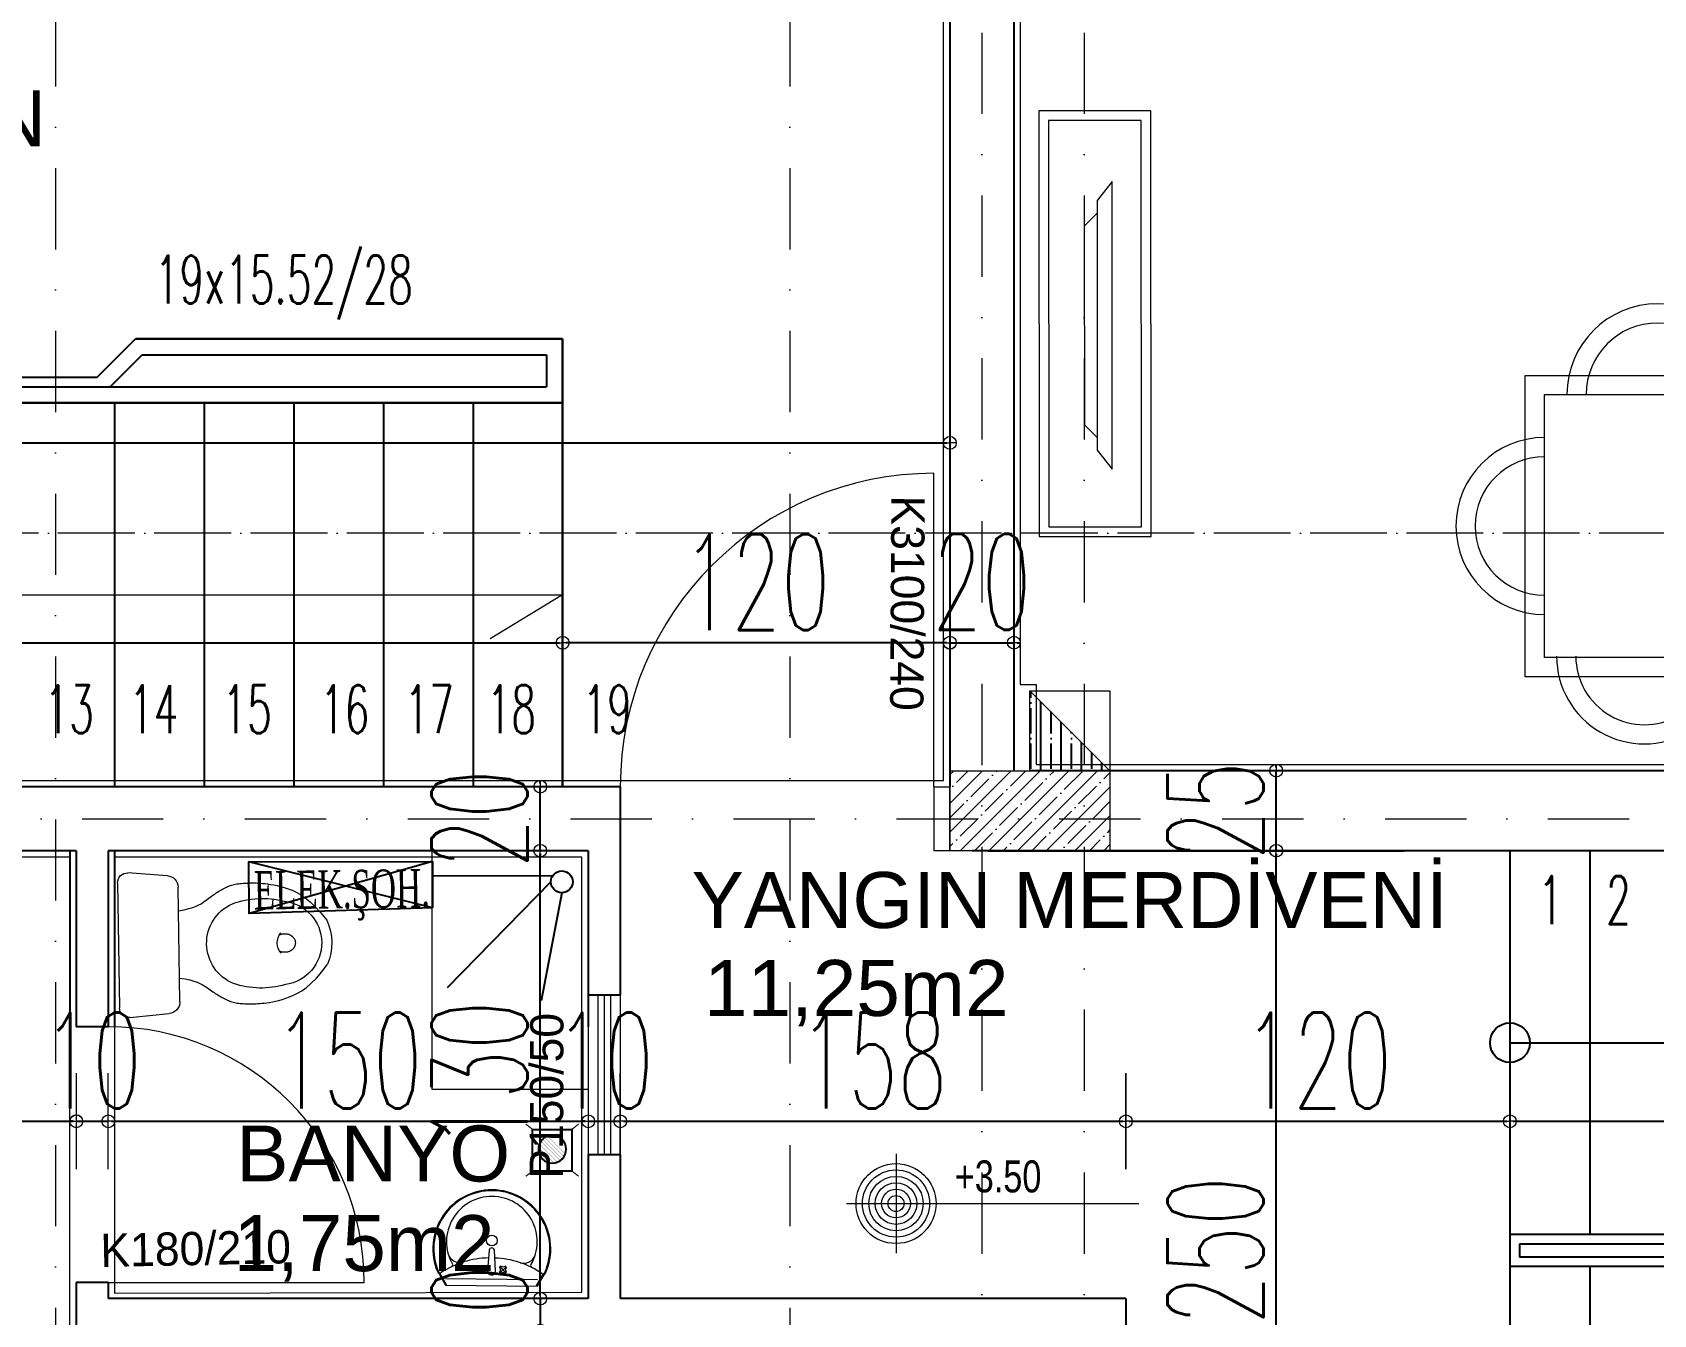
# Model space of a CAD drawing. Header units: millimetres. Extents: x -16104 to 67872, y -88009 to 12107.
# Drawn here: x 22913 to 23420, y -6715 to -6314 of the extents above; entities that cross this region are included whole.
import ezdxf

# ---------------------------------------------------------------- set-up
doc = ezdxf.new("R2010")
doc.units = ezdxf.units.MM
for name, pattern in [('ACAD_ISO04W100', [30, 24, -3, 0, -3]), ('ACAD_ISO07W100', [3, 0, -3]), ('DASHDOTX2', [50.8, 25.4, -12.7, 0, -12.7])]:
    doc.linetypes.add(name, pattern=pattern)
doc.layers.get('0').update_dxf_attribs({"color": 241})
for name, color, linetype, lineweight in [('AKS', 1, 'ACAD_ISO07W100', 5), ('akslar', 144, 'Continuous', 20), ('baca', 46, 'Continuous', 5), ('duvar', 123, 'Continuous', 25), ('emsal&kolon', 1, 'Continuous', 5), ('kapı', 3, 'Continuous', 5), ('kolon', 1, 'Continuous', 5), ('KOTLAR', 5, 'Continuous', 20), ('merdiven', 4, 'Continuous', 25), ('OLCU', 54, 'Continuous', 13), ('PASEMCON', 2, 'Continuous', 9), ('pencere', 5, 'Continuous', 5), ('POZ', 36, 'Continuous', 18), ('SıVA', 40, 'Continuous', 9), ('tefriş', 30, 'Continuous', 5), ('YAZI', 22, 'Continuous', 18), ('ÖLÇÜ', 252, 'Continuous', 20)]:
    doc.layers.add(name, color=color, linetype=linetype, lineweight=lineweight)
doc.layers.add('tarama korıdor', color=33, linetype='Continuous')
doc.styles.add('DIM', font='Txttw.shx', dxfattribs={"width": 0.6})
doc.styles.add('DIN', font='times.ttf', dxfattribs={"width": 0.6})
doc.styles.add('M2', font='stylu.ttf', dxfattribs={"height": 10})
doc.styles.add('TSIMPLEX', font='tsimplex', dxfattribs={"width": 0.8})
doc.dimstyles.new('50', dxfattribs={"dimscale": 0, "dimtxt": 30, "dimasz": 1, "dimexe": 0, "dimexo": 2, "dimgap": 4, "dimtad": 1, "dimdec": 0, "dimzin": 0, "dimdsep": 46, "dimtxsty": 'DIM', "dimblk1": 'DOT', "dimblk2": 'DOT', "dimsah": 1, "dimcen": 1.5, "dimdle": 3, "dimse1": 1, "dimse2": 1, "dimclrd": 256, "dimclre": 9, "dimclrt": 256, "dimadec": 0, "dimazin": 0, "dimtfac": 0.24, "dimtdec": 0, "dimtix": 1, "dimtmove": 2, "dimatfit": 3, "dimldrblk": 'DOT', "dimfxl": 0, "dimtolj": 1, "dimtzin": 15, "dimarcsym": 0})

# ---------------------------------------------------------------- blocks, each defined once
blk = doc.blocks.new('lavabo')
at = {"layer": 'tefriş', "linetype": 'Continuous'}
for p, q in [((-22.77, -4.94), (-19.92, 0)), ((-22.43, -5.14), (-19.46, 0)), ((-19.92, 0), (19.92, 0)), ((19.46, 0), (22.43, -5.14)), ((19.92, 0), (22.77, -4.94)), ((19.92, -2.7), (-19.92, -2.7)), ((-6.25, -5.54), (-6.77, -6.08)), ((-6.77, -6.08), (-6.31, -7.1)), ((-6.51, -5.81), (-3.84, -8.34)), ((-6.44, -8.41), (-3.91, -5.74)), ((-5.2, -5.94), (-6.25, -5.54)), ((-4.18, -5.48), (-5.2, -5.94)), ((-3.64, -6), (-4.18, -5.48)), ((-4.04, -7.04), (-3.64, -6)), ((-1.17, -15.33), (-1.76, -6.54)), ((1.76, -6.26), (1.14, -15.33)), ((3.38, -5.9), (3.91, -5.38)), ((3.81, -6.94), (3.38, -5.9)), ((3.38, -7.98), (3.81, -6.94)), ((6.25, -8.24), (3.65, -5.64)), ((6.25, -5.64), (3.65, -8.24)), ((3.91, -5.38), (4.95, -5.81)), ((4.95, -5.81), (5.99, -5.38)), ((5.99, -5.38), (6.51, -5.9)), ((6.51, -5.9), (6.08, -6.94)), ((6.08, -6.94), (6.51, -7.98)), ((-6.31, -7.1), (-6.71, -8.15)), ((-6.71, -8.15), (-6.17, -8.66)), ((-6.17, -8.66), (-5.15, -8.21)), ((-5.15, -8.21), (-4.1, -8.61)), ((-4.1, -8.61), (-3.58, -8.07)), ((-3.58, -8.07), (-4.04, -7.04)), ((3.91, -8.51), (3.38, -7.98)), ((4.95, -8.08), (3.91, -8.51)), ((5.99, -8.51), (4.95, -8.08)), ((6.51, -7.98), (5.99, -8.51))]:
    blk.add_line(p, q, dxfattribs=at)
at = {"layer": 'tefriş', "linetype": 'Continuous', "extrusion": (0, 0, -1)}
for centre, major_axis, ratio, start_param, end_param in [((0, -16), (-18.1, -18.1), 1, 5.497787, 7.48683), ((0, -16), (-17.82, -17.82), 1, 5.497787, 7.48683), ((-22.66, -5.93), (-0.566, -0.566), 1, 1.203644, 1.828723), ((-23.47, -4.54), (-0.566, 0.566), 1, 2.879793, 3.399519), ((-22.66, -5.93), (-0.283, 0.283), 1, -0.367152, 0.257926), ((-23.47, -4.54), (-0.849, -0.849), 1, 4.45059, 4.970315), ((-22.3, -6.09), (-0.566, -0.566), 1, 1.828723, 2.945097), ((-0.28, 26.67), (-27.35, -27.35), 1, 5.526576, 6.089571), ((0, -6.4), (-1.25, -1.25), 1, 0.7034, 3.844992), ((0, -16), (-18.1, -18.1), 1, 3.508745, 5.497787), ((0, -16), (-17.82, -17.82), 1, 3.508745, 5.497787), ((0.28, 26.67), (-27.35, -27.35), 1, 4.906004, 5.469573), ((22.3, -6.09), (-0.566, 0.566), 1, 0.196496, 1.31287), ((23.47, -4.54), (-0.849, 0.849), 1, 4.454463, 4.974188), ((23.47, -4.54), (-0.566, -0.566), 1, 6.025259, 6.544985), ((22.66, -5.93), (-0.283, 0.283), 1, 1.31287, 1.937948), ((22.66, -5.93), (-0.566, 0.566), 1, 1.31287, 1.937948), ((0, -19.04), (-13.92, 13.92), 1, 3.926991, 6.023888), ((-13.8, -15.22), (-3.8, -3.8), 1, 1.128011, 2.639725), ((-17.71, -8.76), (-0.566, -0.566), 1, 2.805213, 4.453092), ((0, -19.04), (-13.92, 13.92), 1, 1.830093, 3.926991), ((13.8, -15.22), (-3.8, -3.8), 1, 2.072664, 3.584378), ((17.71, -8.76), (-0.566, -0.566), 1, 0.259297, 1.907176), ((-0.01, -19.56), (0, 2.35), 0.991954, 1.570796326779968, 7.853981633959554), ((-0.01, -15.24), (-0.82, 0.82), 1, 2.438193, 5.415789)]:
    blk.add_ellipse(centre, major_axis=major_axis, ratio=ratio, start_param=start_param, end_param=end_param, dxfattribs=at)
blk = doc.blocks.new('klozet')
at = {"layer": 'tefriş', "linetype": 'Continuous'}
for p, q in [((3.25, 22.57), (15.54, 21.55)), ((0, -19.58), (0, 19.58)), ((18.91, 17.89), (18.91, -17.89)), ((29.64, 15.18), (30.02, 15.45)), ((30.02, 15.45), (30.4, 15.7)), ((30.4, 15.7), (30.79, 15.96)), ((30.79, 15.96), (31.18, 16.21)), ((31.18, 16.21), (31.58, 16.45)), ((31.58, 16.45), (31.98, 16.68)), ((31.98, 16.68), (32.38, 16.91)), ((32.38, 16.91), (32.78, 17.13)), ((32.78, 17.13), (33.18, 17.33)), ((33.18, 17.33), (33.58, 17.53)), ((33.58, 17.53), (33.97, 17.7)), ((33.97, 17.7), (34.36, 17.87)), ((34.36, 17.87), (34.75, 18.02)), ((34.75, 18.02), (35.14, 18.15)), ((35.14, 18.15), (35.54, 18.28)), ((35.54, 18.28), (35.95, 18.39)), ((35.95, 18.39), (36.37, 18.48)), ((36.37, 18.48), (36.8, 18.57)), ((36.8, 18.57), (37.26, 18.64)), ((37.26, 18.64), (37.72, 18.7)), ((37.72, 18.7), (38.2, 18.75)), ((38.2, 18.75), (38.69, 18.79)), ((38.69, 18.79), (39.18, 18.82)), ((39.18, 18.82), (39.68, 18.85)), ((39.68, 18.85), (40.18, 18.87)), ((40.18, 18.87), (40.67, 18.89)), ((40.67, 18.89), (41.16, 18.9)), ((41.16, 18.9), (41.66, 18.9)), ((41.66, 18.9), (42.17, 18.9)), ((42.17, 18.9), (42.7, 18.89)), ((42.7, 18.89), (43.26, 18.86)), ((43.26, 18.86), (43.87, 18.83)), ((43.87, 18.83), (44.52, 18.78)), ((44.52, 18.78), (45.24, 18.71)), ((45.24, 18.71), (46.03, 18.62)), ((46.03, 18.62), (46.88, 18.51)), ((46.88, 18.51), (47.8, 18.36)), ((47.8, 18.36), (48.78, 18.18)), ((48.78, 18.18), (49.81, 17.95)), ((49.81, 17.95), (50.9, 17.66)), ((50.9, 17.66), (52.04, 17.32)), ((52.04, 17.32), (53.23, 16.91)), ((53.23, 16.91), (54.46, 16.42)), ((54.46, 16.42), (55.75, 15.8)), ((55.75, 15.8), (57.1, 15.02)), ((18.91, 10.5), (20.67, 10.81)), ((20.67, 10.81), (22.16, 11.15)), ((22.16, 11.15), (23.39, 11.51)), ((23.39, 11.51), (24.42, 11.88)), ((24.42, 11.88), (25.26, 12.26)), ((25.26, 12.26), (25.97, 12.64)), ((25.97, 12.64), (26.56, 13.02)), ((26.56, 13.02), (27.09, 13.38)), ((27.09, 13.38), (27.58, 13.72)), ((27.58, 13.72), (28.03, 14.04)), ((28.03, 14.04), (28.46, 14.34)), ((28.46, 14.34), (28.87, 14.64)), ((28.87, 14.64), (29.26, 14.92)), ((29.26, 14.92), (29.64, 15.18)), ((57.1, 15.02), (58.53, 14.02)), ((58.53, 14.02), (60.05, 12.75)), ((60.05, 12.75), (61.66, 11.16)), ((61.66, 11.16), (63.38, 9.22)), ((63.38, 9.22), (65.22, 6.86)), ((50.48, 2.72), (50.35, 2.67)), ((50.64, 2.77), (50.48, 2.72)), ((50.82, 2.81), (50.64, 2.77)), ((51.02, 2.85), (50.82, 2.81)), ((51.23, 2.88), (51.02, 2.85)), ((51.44, 2.91), (51.23, 2.88)), ((51.66, 2.93), (51.44, 2.91)), ((51.87, 2.94), (51.66, 2.93)), ((52.06, 2.95), (51.87, 2.94)), ((52.26, 2.94), (52.06, 2.95)), ((52.44, 2.93), (52.26, 2.94)), ((52.61, 2.9), (52.44, 2.93)), ((52.78, 2.87), (52.61, 2.9)), ((52.94, 2.83), (52.78, 2.87)), ((53.09, 2.79), (52.94, 2.83)), ((53.25, 2.74), (53.09, 2.79)), ((53.39, 2.68), (53.25, 2.74)), ((53.54, 2.62), (53.39, 2.68)), ((53.68, 2.54), (53.54, 2.62)), ((53.81, 2.47), (53.68, 2.54)), ((53.94, 2.39), (53.81, 2.47)), ((54.07, 2.3), (53.94, 2.39)), ((54.19, 2.2), (54.07, 2.3)), ((54.31, 2.1), (54.19, 2.2)), ((54.42, 2), (54.31, 2.1)), ((54.52, 1.89), (54.42, 2)), ((54.62, 1.77), (54.52, 1.89)), ((54.72, 1.66), (54.62, 1.77)), ((54.8, 1.53), (54.72, 1.66)), ((54.88, 1.41), (54.8, 1.53)), ((54.95, 1.28), (54.88, 1.41)), ((55.02, 1.15), (54.95, 1.28)), ((55.08, 1.01), (55.02, 1.15)), ((55.13, 0.88), (55.08, 1.01)), ((55.17, 0.74), (55.13, 0.88)), ((55.21, 0.6), (55.17, 0.74)), ((55.23, 0.46), (55.21, 0.6)), ((55.25, 0.32), (55.23, 0.46)), ((55.26, 0.18), (55.25, 0.32)), ((55.27, 0.04), (55.26, 0.18)), ((55.26, -0.1), (55.27, 0.04)), ((50.35, -2.59), (50.48, -2.64)), ((50.48, -2.64), (50.64, -2.69)), ((50.64, -2.69), (50.82, -2.73)), ((50.82, -2.73), (51.02, -2.77)), ((51.02, -2.77), (51.23, -2.8)), ((51.23, -2.8), (51.44, -2.83)), ((51.44, -2.83), (51.66, -2.85)), ((51.66, -2.85), (51.87, -2.86)), ((51.87, -2.86), (52.06, -2.87)), ((52.06, -2.87), (52.26, -2.86)), ((52.26, -2.86), (52.44, -2.85)), ((52.44, -2.85), (52.61, -2.82)), ((52.61, -2.82), (52.78, -2.79)), ((52.78, -2.79), (52.94, -2.75)), ((52.94, -2.75), (53.09, -2.71)), ((53.09, -2.71), (53.25, -2.66)), ((53.25, -2.66), (53.39, -2.6)), ((53.39, -2.6), (53.54, -2.54)), ((53.54, -2.54), (53.68, -2.47)), ((53.68, -2.47), (53.81, -2.39)), ((53.81, -2.39), (53.94, -2.31)), ((53.94, -2.31), (54.07, -2.22)), ((54.07, -2.22), (54.19, -2.12)), ((54.19, -2.12), (54.31, -2.02)), ((54.31, -2.02), (54.42, -1.92)), ((54.42, -1.92), (54.52, -1.81)), ((54.52, -1.81), (54.62, -1.69)), ((54.62, -1.69), (54.72, -1.58)), ((54.72, -1.58), (54.8, -1.45)), ((54.8, -1.45), (54.88, -1.33)), ((54.88, -1.33), (54.95, -1.2)), ((54.95, -1.2), (55.02, -1.07)), ((55.02, -1.07), (55.08, -0.93)), ((55.08, -0.93), (55.13, -0.8)), ((55.13, -0.8), (55.17, -0.66)), ((55.17, -0.66), (55.21, -0.52)), ((55.21, -0.52), (55.23, -0.38)), ((55.23, -0.38), (55.25, -0.24)), ((55.25, -0.24), (55.26, -0.1)), ((61.66, -11.16), (63.38, -9.22)), ((63.38, -9.22), (65.22, -6.86)), ((18.91, -10.5), (20.67, -10.81)), ((20.67, -10.81), (22.16, -11.15)), ((22.16, -11.15), (23.39, -11.51)), ((23.39, -11.51), (24.42, -11.88)), ((24.42, -11.88), (25.26, -12.26)), ((25.26, -12.26), (25.97, -12.64)), ((25.97, -12.64), (26.56, -13.02)), ((26.56, -13.02), (27.09, -13.38)), ((27.09, -13.38), (27.58, -13.72)), ((27.58, -13.72), (28.03, -14.04)), ((28.03, -14.04), (28.46, -14.34)), ((28.46, -14.34), (28.87, -14.64)), ((28.87, -14.64), (29.26, -14.92)), ((29.26, -14.92), (29.64, -15.18)), ((29.64, -15.18), (30.02, -15.45)), ((55.75, -15.8), (57.1, -15.02)), ((57.1, -15.02), (58.53, -14.02)), ((58.53, -14.02), (60.05, -12.75)), ((60.05, -12.75), (61.66, -11.16)), ((30.02, -15.45), (30.4, -15.7)), ((30.4, -15.7), (30.79, -15.96)), ((30.79, -15.96), (31.18, -16.21)), ((31.18, -16.21), (31.58, -16.45)), ((31.58, -16.45), (31.98, -16.68)), ((31.98, -16.68), (32.38, -16.91)), ((32.38, -16.91), (32.78, -17.13)), ((32.78, -17.13), (33.18, -17.33)), ((33.18, -17.33), (33.58, -17.53)), ((33.58, -17.53), (33.97, -17.7)), ((33.97, -17.7), (34.36, -17.87)), ((34.36, -17.87), (34.75, -18.02)), ((34.75, -18.02), (35.14, -18.15)), ((35.14, -18.15), (35.54, -18.28)), ((35.54, -18.28), (35.95, -18.39)), ((35.95, -18.39), (36.37, -18.48)), ((36.37, -18.48), (36.8, -18.57)), ((36.8, -18.57), (37.26, -18.64)), ((37.26, -18.64), (37.72, -18.7)), ((37.72, -18.7), (38.2, -18.75)), ((38.2, -18.75), (38.69, -18.79)), ((38.69, -18.79), (39.18, -18.82)), ((39.18, -18.82), (39.68, -18.85)), ((39.68, -18.85), (40.18, -18.87)), ((40.18, -18.87), (40.67, -18.89)), ((40.67, -18.89), (41.16, -18.9)), ((41.16, -18.9), (41.66, -18.9)), ((41.66, -18.9), (42.17, -18.9)), ((42.17, -18.9), (42.7, -18.89)), ((42.7, -18.89), (43.26, -18.86)), ((43.26, -18.86), (43.87, -18.83)), ((43.87, -18.83), (44.52, -18.78)), ((44.52, -18.78), (45.24, -18.71)), ((45.24, -18.71), (46.03, -18.62)), ((46.03, -18.62), (46.88, -18.51)), ((46.88, -18.51), (47.8, -18.36)), ((47.8, -18.36), (48.78, -18.18)), ((48.78, -18.18), (49.81, -17.95)), ((49.81, -17.95), (50.9, -17.66)), ((50.9, -17.66), (52.04, -17.32)), ((52.04, -17.32), (53.23, -16.91)), ((53.23, -16.91), (54.46, -16.42)), ((54.46, -16.42), (55.75, -15.8)), ((15.54, -21.55), (3.25, -22.57))]:
    blk.add_line(p, q, dxfattribs=at)
for centre, start, end in [((3, 19.58), 85.2364, 180), ((3, -19.58), 180, 274.7636)]:
    blk.add_arc(centre, 3, start, end, dxfattribs=at)
for centre, major_axis, start_param, end_param in [((15.23, 17.89), (2.6, 2.6), 5.497787, 6.985442), ((41.09, 0), (-9.59, 9.59), -0.381645, 1.952441), ((44.74, -13.39), (-19.37, 19.37), -1.051849, -0.451182), ((50.37, 0), (9.28, 9.28), 4.048178, 6.947396), ((49, 0), (-12.46, 12.46), 3.526763, 4.327219), ((54.6, 0.04), (-3.54, 3.54), 0.094871, 1.475925), ((44.74, 13.39), (-19.37, 19.37), 2.021978, 2.622645), ((15.23, -17.89), (-2.6, 2.6), 2.439336, 3.926991)]:
    blk.add_ellipse(centre, major_axis=major_axis, ratio=1, start_param=start_param, end_param=end_param, dxfattribs=at)
blk = doc.blocks.new('DOT')
for p, q in [((0, 15), (0, -15)), ((-2, 0), (0, 0)), ((2, 0), (0, 0))]:
    blk.add_line(p, q)
blk.add_circle((0, 0), 2)
blk = doc.blocks.new('*D6925')
at = {"layer": 'Defpoints', "color": 0, "transparency": 16777216}
for p in [(22446.82, -6569.56), (22926.82, -6569.56), (22926.82, -6654.1)]:
    blk.add_point(p, dxfattribs=at)
at = {"layer": 'OLCU', "lineweight": -2, "transparency": 16777216}
blk.add_line((22447.82, -6654.1), (22925.82, -6654.1), dxfattribs=at)
at = {"layer": 'OLCU', "lineweight": -2, "transparency": 16777216, "rotation": 180}
blk.add_blockref('DOT', (22446.82, -6654.1), dxfattribs=at)
at = {"layer": 'OLCU', "lineweight": -2, "transparency": 16777216}
blk.add_blockref('DOT', (22926.82, -6654.1), dxfattribs=at)
at = {"layer": 'OLCU', "transparency": 16777216, "insert": (22686.82, -6635.1), "char_height": 30, "attachment_point": 5, "style": 'DIM'}
blk.add_mtext('\\A1;480', dxfattribs=at)
blk = doc.blocks.new('*D7228')
at = {"layer": 'Defpoints', "color": 0, "transparency": 16777216}
for p in [(22926.82, -6624.56), (22936.82, -6624.56), (22936.82, -6654.13)]:
    blk.add_point(p, dxfattribs=at)
at = {"layer": 'OLCU', "lineweight": -2, "transparency": 16777216}
for p, q in [((22925.82, -6654.13), (22924.82, -6654.13)), ((22926.82, -6654.13), (22936.82, -6654.13)), ((22937.82, -6654.13), (22938.82, -6654.13))]:
    blk.add_line(p, q, dxfattribs=at)
blk.add_blockref('DOT', (22926.82, -6654.13), dxfattribs=at)
at = {"layer": 'OLCU', "lineweight": -2, "transparency": 16777216, "rotation": 180}
blk.add_blockref('DOT', (22936.82, -6654.13), dxfattribs=at)
at = {"layer": 'OLCU', "transparency": 16777216, "insert": (22931.82, -6635.13), "char_height": 30, "attachment_point": 5, "style": 'DIM'}
blk.add_mtext('\\A1;10', dxfattribs=at)
blk = doc.blocks.new('*D6926')
at = {"layer": 'Defpoints', "color": 0, "transparency": 16777216}
for p in [(23086.82, -6654.13), (23086.82, -6654.13), (22936.82, -6662.65)]:
    blk.add_point(p, dxfattribs=at)
at = {"layer": 'OLCU', "lineweight": -2, "transparency": 16777216}
blk.add_line((22937.82, -6654.13), (23085.82, -6654.13), dxfattribs=at)
at = {"layer": 'OLCU', "lineweight": -2, "transparency": 16777216, "rotation": 180}
blk.add_blockref('DOT', (22936.82, -6654.13), dxfattribs=at)
at = {"layer": 'OLCU', "lineweight": -2, "transparency": 16777216}
blk.add_blockref('DOT', (23086.82, -6654.13), dxfattribs=at)
at = {"layer": 'OLCU', "transparency": 16777216, "insert": (23011.82, -6635.13), "char_height": 30, "attachment_point": 5, "style": 'DIM'}
blk.add_mtext('\\A1;150', dxfattribs=at)
blk = doc.blocks.new('*D6958')
at = {"layer": 'Defpoints', "color": 0, "transparency": 16777216}
for p in [(23071.82, -6549.56), (23071.82, -6549.56), (23071.82, -6569.56)]:
    blk.add_point(p, dxfattribs=at)
at = {"layer": 'OLCU', "lineweight": -2, "transparency": 16777216}
for p, q in [((23071.82, -6548.56), (23071.82, -6547.56)), ((23071.82, -6569.56), (23071.82, -6549.56)), ((23071.82, -6570.56), (23071.82, -6571.56))]:
    blk.add_line(p, q, dxfattribs=at)
for p, rotation in [((23071.82, -6549.56), 270), ((23071.82, -6569.56), 90)]:
    blk.add_blockref('DOT', p, dxfattribs=dict(at, rotation=rotation))
at = {"layer": 'OLCU', "transparency": 16777216, "insert": (23052.82, -6559.56), "char_height": 30, "attachment_point": 5, "rotation": 90, "style": 'DIM'}
blk.add_mtext('\\A1;20', dxfattribs=at)
blk = doc.blocks.new('*D6959')
at = {"layer": 'Defpoints', "color": 0, "transparency": 16777216}
for p in [(23115.3, -6709.56), (23071.82, -6719.56), (23115.3, -6719.56)]:
    blk.add_point(p, dxfattribs=at)
at = {"layer": 'OLCU', "lineweight": -2, "transparency": 16777216}
for p, q in [((23071.82, -6708.56), (23071.82, -6707.56)), ((23071.82, -6709.56), (23071.82, -6719.56)), ((23071.82, -6720.56), (23071.82, -6721.56))]:
    blk.add_line(p, q, dxfattribs=at)
for p, rotation in [((23071.82, -6709.56), 270), ((23071.82, -6719.56), 90)]:
    blk.add_blockref('DOT', p, dxfattribs=dict(at, rotation=rotation))
at = {"layer": 'OLCU', "transparency": 16777216, "insert": (23052.82, -6714.56), "char_height": 30, "attachment_point": 5, "rotation": 90, "style": 'DIM'}
blk.add_mtext('\\A1;10', dxfattribs=at)
blk = doc.blocks.new('*D6960')
at = {"layer": 'Defpoints', "color": 0, "transparency": 16777216}
for p in [(23071.82, -6569.56), (23071.82, -6569.56), (23071.82, -6709.56)]:
    blk.add_point(p, dxfattribs=at)
at = {"layer": 'OLCU', "lineweight": -2, "transparency": 16777216}
blk.add_line((23071.82, -6708.56), (23071.82, -6570.56), dxfattribs=at)
for p, rotation in [((23071.82, -6569.56), 90), ((23071.82, -6709.56), 270)]:
    blk.add_blockref('DOT', p, dxfattribs=dict(at, rotation=rotation))
at = {"layer": 'OLCU', "transparency": 16777216, "insert": (23052.82, -6639.56), "char_height": 30, "attachment_point": 5, "rotation": 90, "style": 'DIM'}
blk.add_mtext('\\A1;130', dxfattribs=at)
blk = doc.blocks.new('DFG')
at = {"layer": 'tefriş'}
for points in [[(38169.15, -3228.78), (38169.11, -3095.78), (38204.11, -3095.77), (38204.15, -3228.77)], [(38172.15, -3225.78), (38172.11, -3098.78), (38201.11, -3098.77), (38201.15, -3225.77)], [(38187.31, -3200.75), (38187.26, -3122.74), (38191.96, -3116.74), (38192.02, -3206.74)]]:
    blk.add_lwpolyline(points, close=True, dxfattribs=at)
blk.add_lwpolyline([(38187.26, -3126.64), (38183.36, -3130.59), (38183.41, -3192.9), (38187.31, -3196.85)], dxfattribs=at)
blk = doc.blocks.new('rb')
at = {"layer": 'tefriş'}
for points in [[(1548.4, 487.07), (1595.5, 487.07), (1595.5, 394.92), (1548.4, 394.92)], [(1551.4, 484.07), (1592.5, 484.07), (1592.5, 397.92), (1551.4, 397.92)]]:
    blk.add_lwpolyline(points, close=True, dxfattribs=at)
for centre, radius, start, end in [((1571.95, 484.07), 12.83, 0, 180), ((1571.95, 484.07), 9.83, 0, 180), ((1551.4, 466.84), 14.18, 90, 270), ((1592.5, 466.49), 13.72, 270, 90), ((1551.4, 466.84), 11.18, 90, 270), ((1592.5, 466.49), 10.72, 270, 90), ((1551.4, 415.62), 14.18, 90, 270), ((1551.4, 415.62), 11.18, 90, 270), ((1592.29, 413.54), 13.72, 270, 90), ((1592.29, 413.54), 10.72, 270, 90), ((1571.95, 397.92), 13.83, 180, 0), ((1571.95, 397.92), 10.83, 180, 0)]:
    blk.add_arc(centre, radius, start, end, dxfattribs=at)
blk = doc.blocks.new('*D7134')
at = {"layer": 'Defpoints', "color": 0, "transparency": 16777216}
for p in [(22599.82, -6504.56), (23078.82, -6504.56), (23078.82, -6504.56)]:
    blk.add_point(p, dxfattribs=at)
at = {"layer": 'OLCU', "lineweight": -2, "transparency": 16777216}
blk.add_line((22600.82, -6504.56), (23077.82, -6504.56), dxfattribs=at)
at = {"layer": 'OLCU', "lineweight": -2, "transparency": 16777216, "rotation": 180}
blk.add_blockref('DOT', (22599.82, -6504.56), dxfattribs=at)
at = {"layer": 'OLCU', "lineweight": -2, "transparency": 16777216}
blk.add_blockref('DOT', (23078.82, -6504.56), dxfattribs=at)
at = {"layer": 'OLCU', "transparency": 16777216, "insert": (22760.8, -6483.61), "char_height": 30, "attachment_point": 5, "style": 'DIM'}
blk.add_mtext('\\A1;480', dxfattribs=at)
blk = doc.blocks.new('*D7135')
at = {"layer": 'Defpoints', "color": 0, "transparency": 16777216}
for p in [(23078.82, -6504.56), (23078.82, -6514.56), (23199.82, -6514.56)]:
    blk.add_point(p, dxfattribs=at)
at = {"layer": 'OLCU', "lineweight": -2, "transparency": 16777216}
blk.add_line((23198.82, -6504.56), (23079.82, -6504.56), dxfattribs=at)
at = {"layer": 'OLCU', "lineweight": -2, "transparency": 16777216, "rotation": 180}
blk.add_blockref('DOT', (23078.82, -6504.56), dxfattribs=at)
at = {"layer": 'OLCU', "lineweight": -2, "transparency": 16777216}
blk.add_blockref('DOT', (23199.82, -6504.56), dxfattribs=at)
at = {"layer": 'OLCU', "transparency": 16777216, "insert": (23139.32, -6485.56), "char_height": 30, "attachment_point": 5, "style": 'DIM'}
blk.add_mtext('\\A1;120', dxfattribs=at)
blk = doc.blocks.new('*D7136')
at = {"layer": 'Defpoints', "color": 0, "transparency": 16777216}
for p in [(23199.82, -6504.56), (23219.82, -6504.53), (23219.82, -6504.56)]:
    blk.add_point(p, dxfattribs=at)
at = {"layer": 'OLCU', "lineweight": -2, "transparency": 16777216}
for p, q in [((23198.82, -6504.53), (23197.82, -6504.53)), ((23199.82, -6504.53), (23219.82, -6504.53)), ((23220.82, -6504.53), (23221.82, -6504.53))]:
    blk.add_line(p, q, dxfattribs=at)
blk.add_blockref('DOT', (23199.82, -6504.53), dxfattribs=at)
at = {"layer": 'OLCU', "lineweight": -2, "transparency": 16777216, "rotation": 180}
blk.add_blockref('DOT', (23219.82, -6504.53), dxfattribs=at)
at = {"layer": 'OLCU', "transparency": 16777216, "insert": (23209.82, -6485.53), "char_height": 30, "attachment_point": 5, "style": 'DIM'}
blk.add_mtext('\\A1;20', dxfattribs=at)
blk = doc.blocks.new('*D7137')
at = {"layer": 'Defpoints', "color": 0, "transparency": 16777216}
for p in [(22449.82, -6442.06), (23199.82, -6442.06), (23199.82, -6442.06)]:
    blk.add_point(p, dxfattribs=at)
at = {"layer": 'OLCU', "lineweight": -2, "transparency": 16777216}
blk.add_line((22450.82, -6442.06), (23198.82, -6442.06), dxfattribs=at)
at = {"layer": 'OLCU', "lineweight": -2, "transparency": 16777216, "rotation": 180}
blk.add_blockref('DOT', (22449.82, -6442.06), dxfattribs=at)
at = {"layer": 'OLCU', "lineweight": -2, "transparency": 16777216}
blk.add_blockref('DOT', (23199.82, -6442.06), dxfattribs=at)
at = {"layer": 'OLCU', "transparency": 16777216, "insert": (22824.82, -6423.06), "char_height": 30, "attachment_point": 5, "style": 'DIM'}
blk.add_mtext('\\A1;750', dxfattribs=at)
blk = doc.blocks.new('Kot')
at = {"layer": 'KOTLAR'}
for p, q in [((0, 0.155), (0, -0.155)), ((-0.155, 0), (0.7586, 0))]:
    blk.add_line(p, q, dxfattribs=at)
for radius in [0.125, 0.105, 0.085, 0.065, 0.045, 0.045, 0.025]:
    blk.add_circle((0, 0), radius, dxfattribs=at)
at = {"layer": 'YAZI', "style": 'TSIMPLEX', "width": 0.8}
blk.add_attdef('KOTH', (0.1836, 0.0349), '', height=0.1, dxfattribs=at)
blk = doc.blocks.new('*D7138')
at = {"layer": 'Defpoints', "color": 0, "transparency": 16777216}
for p in [(23096.82, -6654.13), (23254.82, -6654.13), (23254.82, -6709.56)]:
    blk.add_point(p, dxfattribs=at)
at = {"layer": 'OLCU', "lineweight": -2, "transparency": 16777216}
blk.add_line((23097.82, -6654.13), (23253.82, -6654.13), dxfattribs=at)
at = {"layer": 'OLCU', "lineweight": -2, "transparency": 16777216, "rotation": 180}
blk.add_blockref('DOT', (23096.82, -6654.13), dxfattribs=at)
at = {"layer": 'OLCU', "lineweight": -2, "transparency": 16777216}
blk.add_blockref('DOT', (23254.82, -6654.13), dxfattribs=at)
at = {"layer": 'OLCU', "transparency": 16777216, "insert": (23175.82, -6635.13), "char_height": 30, "attachment_point": 5, "style": 'DIM'}
blk.add_mtext('\\A1;158', dxfattribs=at)
blk = doc.blocks.new('*D7149')
at = {"layer": 'Defpoints', "color": 0, "transparency": 16777216}
for p in [(23254.82, -6654.13), (23374.82, -6654.13), (23374.82, -6654.13)]:
    blk.add_point(p, dxfattribs=at)
at = {"layer": 'OLCU', "lineweight": -2, "transparency": 16777216}
blk.add_line((23255.82, -6654.13), (23373.82, -6654.13), dxfattribs=at)
at = {"layer": 'OLCU', "lineweight": -2, "transparency": 16777216, "rotation": 180}
blk.add_blockref('DOT', (23254.82, -6654.13), dxfattribs=at)
at = {"layer": 'OLCU', "lineweight": -2, "transparency": 16777216}
blk.add_blockref('DOT', (23374.82, -6654.13), dxfattribs=at)
at = {"layer": 'OLCU', "transparency": 16777216, "insert": (23314.82, -6635.13), "char_height": 30, "attachment_point": 5, "style": 'DIM'}
blk.add_mtext('\\A1;120', dxfattribs=at)
blk = doc.blocks.new('*D7150')
at = {"layer": 'Defpoints', "color": 0, "transparency": 16777216}
for p in [(23374.82, -6654.13), (23549.82, -6654.13), (23549.82, -6654.13)]:
    blk.add_point(p, dxfattribs=at)
at = {"layer": 'OLCU', "lineweight": -2, "transparency": 16777216}
blk.add_line((23375.82, -6654.13), (23548.82, -6654.13), dxfattribs=at)
at = {"layer": 'OLCU', "lineweight": -2, "transparency": 16777216, "rotation": 180}
blk.add_blockref('DOT', (23374.82, -6654.13), dxfattribs=at)
at = {"layer": 'OLCU', "lineweight": -2, "transparency": 16777216}
blk.add_blockref('DOT', (23549.82, -6654.13), dxfattribs=at)
at = {"layer": 'OLCU', "transparency": 16777216, "insert": (23462.32, -6635.13), "char_height": 30, "attachment_point": 5, "style": 'DIM'}
blk.add_mtext('\\A1;175', dxfattribs=at)
blk = doc.blocks.new('*D7154')
at = {"layer": 'Defpoints', "color": 0, "transparency": 16777216}
for p in [(23301.82, -6569.56), (23301.82, -6569.56), (23301.82, -6819.56)]:
    blk.add_point(p, dxfattribs=at)
at = {"layer": 'OLCU', "lineweight": -2, "transparency": 16777216}
blk.add_line((23301.82, -6818.56), (23301.82, -6570.56), dxfattribs=at)
for p, rotation in [((23301.82, -6569.56), 90), ((23301.82, -6819.56), 270)]:
    blk.add_blockref('DOT', p, dxfattribs=dict(at, rotation=rotation))
at = {"layer": 'OLCU', "transparency": 16777216, "insert": (23282.82, -6694.56), "char_height": 30, "attachment_point": 5, "rotation": 90, "style": 'DIM'}
blk.add_mtext('\\A1;250', dxfattribs=at)
blk = doc.blocks.new('*D7155')
at = {"layer": 'Defpoints', "color": 0, "transparency": 16777216}
for p in [(23301.8, -6544.56), (23301.82, -6544.56), (23301.82, -6569.56)]:
    blk.add_point(p, dxfattribs=at)
at = {"layer": 'OLCU', "lineweight": -2, "transparency": 16777216}
for p, q in [((23301.8, -6543.56), (23301.8, -6542.56)), ((23301.8, -6569.56), (23301.8, -6544.56)), ((23301.8, -6570.56), (23301.8, -6571.56))]:
    blk.add_line(p, q, dxfattribs=at)
for p, rotation in [((23301.8, -6544.56), 270), ((23301.8, -6569.56), 90)]:
    blk.add_blockref('DOT', p, dxfattribs=dict(at, rotation=rotation))
at = {"layer": 'OLCU', "transparency": 16777216, "insert": (23282.8, -6557.06), "char_height": 30, "attachment_point": 5, "rotation": 90, "style": 'DIM'}
blk.add_mtext('\\A1;25', dxfattribs=at)
blk = doc.blocks.new('A$C412C2498')
at = {"color": 5, "const_width": 0.6}
for points in [[(3.64, 24.29), (0.19, 27)], [(23.8, 24.29), (27.26, 27)], [(3.64, 2.95), (0.19, 0.24)], [(23.8, 2.95), (27.26, 0.24)]]:
    blk.add_lwpolyline(points, dxfattribs=at)
at = {"color": 5}
blk.add_lwpolyline([(23.8, 24.29), (3.64, 24.29), (3.64, 2.95), (23.8, 2.95)], close=True, dxfattribs=at)
at = {"const_width": 0.1}
for points in [[(6.68, 12.23), (14.63, 20.17)], [(6.76, 14.48), (12.37, 20.1)], [(7.15, 10.44), (16.41, 19.71)], [(7.89, 9.07), (17.79, 18.97)], [(8.8, 8), (18.86, 18.06)], [(9.96, 7.09), (19.77, 16.9)], [(11.26, 6.45), (20.41, 15.6)], [(13.03, 6.04), (20.82, 13.83)], [(14.77, 6.07), (20.78, 12.09)], [(17.41, 7.02), (19.84, 9.45)]]:
    blk.add_lwpolyline(points, dxfattribs=at)
blk.add_circle((13.74, 13.11), 7.12)
blk = doc.blocks.new('A$C5E2C1EC0')
at = {"xscale": 0.6105719971092185, "yscale": 0.6105719971092185, "zscale": 0.6105719971092185}
blk.add_blockref('A$C412C2498', (0, 0), dxfattribs=at)
blk = doc.blocks.new('90')
at = {"layer": 'duvar'}
for p, q in [((76726.22, -20900.91), (76710.05, -20843.58)), ((76711.76, -20900.91), (76726.22, -20843.58))]:
    blk.add_line(p, q, dxfattribs=at)
blk.add_lwpolyline([(76711.76, -20900.91), (76710.05, -20843.58), (76726.22, -20843.58), (76726.22, -20900.91)], close=True, dxfattribs=at)
at = {"layer": 'PASEMCON', "color": 7, "style": 'DIN', "width": 0.6}
blk.add_text('ELEK.ŞOH.', height=12.004, rotation=270.6425, dxfattribs=at).set_placement((76711.3, -20845.16))
blk = doc.blocks.new('*D6844')
at = {"layer": 'Defpoints', "color": 0, "transparency": 16777216}
for p in [(23086.82, -6654.13), (23096.82, -6654.13), (23096.82, -6654.13)]:
    blk.add_point(p, dxfattribs=at)
at = {"layer": 'OLCU', "lineweight": -2, "transparency": 16777216}
for p, q in [((23085.82, -6654.13), (23084.82, -6654.13)), ((23086.82, -6654.13), (23096.82, -6654.13)), ((23097.82, -6654.13), (23098.82, -6654.13))]:
    blk.add_line(p, q, dxfattribs=at)
blk.add_blockref('DOT', (23086.82, -6654.13), dxfattribs=at)
at = {"layer": 'OLCU', "lineweight": -2, "transparency": 16777216, "rotation": 180}
blk.add_blockref('DOT', (23096.82, -6654.13), dxfattribs=at)
at = {"layer": 'OLCU', "transparency": 16777216, "insert": (23091.82, -6635.13), "char_height": 30, "attachment_point": 5, "style": 'DIM'}
blk.add_mtext('\\A1;10', dxfattribs=at)

msp = doc.modelspace()

# ---------------------------------------------------------------- hatches: boundary and pattern name
h = msp.add_hatch()
h.set_pattern_fill('ANSI35,_O', color=256, angle=45)
h.set_pattern_definition([(90, (10807.666, -17059.605), (-6.35, 1e-15), []), (90, (10810.841, -17056.43), (-6.35, 1e-15), [7.9375, -1.5875, 0, -1.5875])])
h.paths.add_polyline_path([(23241.82, -6536.56), (23226.82, -6521.56), (23226.82, -6542.56), (23241.82, -6542.56)])
h.paths.add_polyline_path([(23241.82, -6536.56), (23241.82, -6542.56), (23247.82, -6542.56)])
h.paths.add_polyline_path([(23247.82, -6542.56), (23241.82, -6542.56), (23241.82, -6544.56), (23249.82, -6544.56)])
h.paths.add_polyline_path([(23226.82, -6521.56), (23224.82, -6519.56), (23224.82, -6544.56), (23241.82, -6544.56), (23241.82, -6542.56), (23226.82, -6542.56)])
at = {"layer": 'kolon'}
h = msp.add_hatch(dxfattribs=at)
h.set_pattern_fill('ANSI35,_O', color=256)
h.set_pattern_definition([(45, (14410.221, -17059.605), (-4.490128, 4.490128), []), (45, (14414.711, -17059.605), (-4.490128, 4.490128), [7.9375, -1.5875, 0, -1.5875])])
h.paths.add_polyline_path([(23199.82, -6544.56), (23199.82, -6559.56), (23239.82, -6559.56), (23239.82, -6544.56)])
h.paths.add_polyline_path([(23199.82, -6559.56), (23199.82, -6569.56), (23239.82, -6569.56), (23239.82, -6559.56)])
h.paths.add_polyline_path([(23239.82, -6559.56), (23239.82, -6569.56), (23249.82, -6569.56), (23249.82, -6559.56)])
h.paths.add_polyline_path([(23239.82, -6544.56), (23239.82, -6559.56), (23249.82, -6559.56), (23249.82, -6544.56)])

# ---------------------------------------------------------------- linework, layer by layer
at = {"color": 42}
msp.add_circle((23078.54, -6579.27), 3.43, dxfattribs=at)
at = {"layer": 'AKS', "color": 1, "linetype": 'ACAD_ISO04W100'}
msp.add_line((24119, -6470.24), (21510.64, -6470.24), dxfattribs=at)
at = {"layer": 'akslar', "linetype": 'DASHDOTX2'}
for p, q in [((22920.32, -5134.56), (22920.32, -7944.06)), ((23149.82, -5134.56), (23149.82, -7944.06)), ((23209.82, -5143.13), (23209.82, -7944.06)), ((23241.82, -5143.13), (23241.82, -7944.06)), ((21299.82, -6559.56), (24349.82, -6559.56))]:
    msp.add_line(p, q, dxfattribs=at)
at = {"layer": 'baca'}
msp.add_lwpolyline([(23224.82, -6519.56), (23249.82, -6519.56), (23249.82, -6544.56), (23224.82, -6544.56), (23224.82, -6519.56), (23249.82, -6544.56)], dxfattribs=at)
at = {"layer": 'duvar'}
for p, q in [((23199.82, -6299.56), (23199.82, -6549.56)), ((23219.82, -6299.56), (23219.82, -6544.56)), ((23689.82, -6544.56), (23224.82, -6544.56)), ((23096.82, -6549.56), (22554.82, -6549.56)), ((23096.82, -6549.56), (23096.82, -6614.56)), ((22926.82, -6569.56), (22868.79, -6569.56)), ((22924.82, -6569.56), (22924.82, -6624.56)), ((22926.82, -6569.56), (22926.82, -6624.56)), ((23086.82, -6569.56), (22936.82, -6569.56)), ((22941.82, -6569.56), (22936.82, -6569.56)), ((22956.82, -6569.56), (22936.82, -6569.56)), ((22941.82, -6569.56), (22936.82, -6569.56)), ((22936.82, -6569.56), (22936.82, -6624.56)), ((22936.82, -6569.56), (22936.82, -6624.56)), ((22938.82, -6569.56), (22938.82, -6624.56)), ((23086.82, -6569.56), (23086.82, -6624.56)), ((23086.82, -6569.56), (23086.82, -6614.56)), ((23341.82, -6569.56), (23206.82, -6569.56)), ((23216.82, -6569.56), (23209.82, -6569.56)), ((23211.82, -6569.56), (23341.82, -6569.56)), ((23341.82, -6569.56), (23216.82, -6569.56)), ((23341.82, -6569.56), (23216.82, -6569.56)), ((23341.82, -6569.56), (23221.82, -6569.56)), ((23669.82, -6569.56), (23241.82, -6569.56)), ((23086.82, -6614.56), (23096.82, -6614.56)), ((22936.82, -6624.56), (22926.82, -6624.56)), ((23374.82, -6629.56), (23608.5, -6629.56)), ((23086.82, -6664.56), (23096.82, -6664.56)), ((23086.82, -6664.56), (23086.82, -6709.56)), ((23096.82, -6664.56), (23096.82, -6709.56)), ((23374.82, -6689.56), (23374.82, -6699.56)), ((22926.82, -6704.56), (22926.82, -6724.56)), ((22936.82, -6704.56), (22926.82, -6704.56)), ((22936.82, -6704.56), (22936.82, -6709.56)), ((23086.82, -6709.56), (22936.82, -6709.56)), ((23254.82, -6709.56), (23096.82, -6709.56)), ((23101.82, -6709.56), (23096.82, -6709.56)), ((23211.82, -6709.56), (23206.82, -6709.56)), ((23254.82, -6709.56), (23254.82, -6819.56))]:
    msp.add_line(p, q, dxfattribs=at)
msp.add_circle((23374.82, -6629.56), 6.21, dxfattribs=at)
at = {"layer": 'emsal&kolon'}
msp.add_lwpolyline([(23199.82, -6569.56), (23199.82, -6544.56), (23249.82, -6544.56), (23249.82, -6569.56), (23199.82, -6569.56)], dxfattribs=at)
at = {"layer": 'kapı'}
for p, q in [((23194.82, -6549.56), (23194.82, -6451.56)), ((22936.82, -6704.56), (23016.82, -6704.56))]:
    msp.add_line(p, q, dxfattribs=at)
for centre, radius, start, end in [((23194.82, -6549.56), 98, 90, 180), ((22936.82, -6704.56), 80, 0, 90)]:
    msp.add_arc(centre, radius, start, end, dxfattribs=at)
at = {"layer": 'merdiven'}
for p, q in [((22933.32, -6421.56), (22945.32, -6409.56)), ((23078.82, -6409.56), (22945.32, -6409.56)), ((22945.32, -6409.56), (23078.82, -6409.56)), ((23078.82, -6549.56), (23078.82, -6409.56)), ((23078.82, -6409.56), (23078.82, -6549.56)), ((23078.82, -6549.56), (23078.82, -6409.56)), ((23078.82, -6409.56), (23078.82, -6549.56)), ((22937.39, -6424.56), (22947.39, -6414.56)), ((22947.39, -6414.56), (23073.82, -6414.56)), ((23073.82, -6414.56), (23073.82, -6424.56)), ((22716.32, -6421.56), (22933.32, -6421.56)), ((22579.82, -6424.56), (23073.82, -6424.56)), ((23078.82, -6429.56), (22574.82, -6429.56)), ((22574.82, -6429.56), (23078.82, -6429.56)), ((22938.82, -6429.56), (22938.82, -6549.56)), ((22966.82, -6429.56), (22966.82, -6549.56)), ((22994.82, -6429.56), (22994.82, -6549.56)), ((23022.82, -6429.56), (23022.82, -6549.56)), ((23050.82, -6429.56), (23050.82, -6549.56)), ((23374.82, -6569.56), (23374.82, -6689.56)), ((23399.82, -6569.56), (23399.82, -6689.56)), ((23549.82, -6689.56), (23374.82, -6689.56)), ((23546.82, -6692.56), (23377.82, -6692.56)), ((23377.82, -6692.56), (23377.82, -6696.56)), ((23546.82, -6696.56), (23377.82, -6696.56)), ((23549.82, -6699.56), (23374.82, -6699.56)), ((23374.82, -6699.56), (23374.82, -6819.56)), ((23399.82, -6699.56), (23399.82, -6819.56))]:
    msp.add_line(p, q, dxfattribs=at)
at = {"layer": 'pencere'}
for p, q in [((23086.82, -6614.56), (23086.82, -6664.56)), ((23089.82, -6614.56), (23089.82, -6664.56)), ((23091.82, -6614.56), (23091.82, -6664.56)), ((23093.82, -6614.56), (23093.82, -6664.56)), ((23096.82, -6614.56), (23096.82, -6664.56))]:
    msp.add_line(p, q, dxfattribs=at)
at = {"layer": 'SıVA'}
for points in [[(23226.82, -6247.56), (23226.62, -6301.56), (23221.82, -6301.56), (23221.82, -6517.56), (23226.82, -6517.56), (23226.82, -6542.56), (23822.82, -6542.56), (23822.82, -6459.56), (23822.82, -6076.87), (23797.82, -6076.87), (23797.82, -6061.87), (23314.82, -6061.87), (23221.82, -6061.87), (23221.82, -6207.56), (23221.82, -6207.56), (23221.58, -6247.56)], [(23197.82, -6547.56), (23197.82, -6271.56), (23084.82, -6271.56), (22554.82, -6271.56), (22451.82, -6271.56), (22451.82, -6547.56), (22569.82, -6547.56)], [(22808.82, -7327.06), (22924.82, -7327.06), (22924.82, -7089.06), (22924.82, -6814.56), (22924.82, -6571.56), (22554.82, -6571.56), (22448.82, -6571.56), (22448.82, -6624.56), (22448.82, -6707.56), (22716.82, -6707.56), (22808.82, -6707.56), (22808.82, -6999.56), (22808.82, -7089.56)], [(23084.82, -6571.56), (22938.82, -6571.56), (22938.82, -6707.85), (23084.82, -6707.56)]]:
    msp.add_lwpolyline(points, close=True, dxfattribs=at)
at = {"layer": 'tefriş', "lineweight": 25}
for p, q in [((23075.66, -6577.42), (23038.41, -6577.48)), ((23075.11, -6579.27), (23042.74, -6612.46)), ((23078.54, -6582.7), (23072.09, -6616.46))]:
    msp.add_line(p, q, dxfattribs=at)
at = {"layer": 'ÖLÇÜ'}
for p, q in [((22574.82, -6489.56), (23078.82, -6489.56)), ((23078.82, -6489.56), (23056.18, -6503.34)), ((23194.82, -6549.56), (23194.82, -6569.56)), ((23194.82, -6549.56), (23199.82, -6549.56)), ((23199.82, -6549.56), (23199.82, -6569.56)), ((23037.93, -6569.56), (23037.93, -6644.06)), ((23199.82, -6569.56), (23194.82, -6569.56)), ((23037.93, -6644.06), (23086.82, -6644.06))]:
    msp.add_line(p, q, dxfattribs=at)

# ---------------------------------------------------------------- block references
at = {"ltscale": 50, "xscale": -1, "rotation": 180}
msp.add_blockref('A$C5E2C1EC0', (23067.18, -6654.85), dxfattribs=at)
at = {"layer": 'KOTLAR', "ltscale": 0.01, "xscale": 100, "yscale": 100, "zscale": 100}
msp.add_blockref('Kot', (23182.99, -6679.85), dxfattribs=at).add_auto_attribs({'KOTH': '+3.50'})
at = {"layer": 'pencere', "xscale": 2, "yscale": 2, "zscale": 2, "rotation": 270}
msp.add_blockref('rb', (22589.78, -3324.15), dxfattribs=at)
at = {"layer": 'SıVA', "rotation": 90.11159870775336}
msp.add_blockref('90', (2286.7, -83339.71), dxfattribs=at)
at = {"layer": 'tarama korıdor', "xscale": -1, "rotation": 180.0586309656333}
msp.add_blockref('DFG', (-14938.18, -9606.14), dxfattribs=at)
at = {"layer": 'tefriş', "xscale": -1, "rotation": 180.8402425944919}
msp.add_blockref('klozet', (22940.03, -6599.13), dxfattribs=at)
at = {"layer": 'tefriş', "xscale": -0.720000000026148, "yscale": 0.720000000030268, "zscale": 0.7200000000000002, "rotation": 179.4708559790052}
msp.add_blockref('lavabo', (23056.57, -6705.5), dxfattribs=at)

# ---------------------------------------------------------------- texts
at = {"layer": 'emsal&kolon', "char_height": 17.5, "width": 1076.8413, "attachment_point": 9}
for s, insert in [('{\\fArial|b0|i0|c162|p34;MERDİVEN}', (22917.34, -6349.38)), ('{\\fArial|b0|i0|c162|p34;YANGIN MERDİVENİ}', (23355.45, -6593.96)), ('{\\fArial|b0|i0|c162|p34;11,25m2}', (23218.14, -6624.46)), ('{\\fArial|b0|i0|c162|p34;BANYO}', (23062.43, -6673.2)), ('{\\fArial|b0|i0|c162|p34;1,75m2}', (23057.52, -6704.23))]:
    msp.add_mtext(s, dxfattribs=dict(at, insert=insert))
at = {"layer": 'OLCU', "char_height": 15, "attachment_point": 5, "style": 'DIM'}
for s, insert in [('\\A1;19x15.52/28', (22991.65, -6393.51)), ('\\A1;13', (22924.61, -6525.31)), ('\\A1;14', (22951, -6525.31)), ('\\A1;15', (22980.2, -6525.31)), ('\\A1;16', (23010.69, -6525.31)), ('\\A1;17', (23037.1, -6525.31)), ('\\A1;18', (23062.77, -6525.31)), ('\\A1;19', (23092.73, -6525.31)), ('\\A1;1', (23387.53, -6584.98)), ('\\A1;2', (23408.75, -6584.98))]:
    msp.add_mtext(s, dxfattribs=dict(at, insert=insert))
at = {"layer": 'POZ', "style": 'M2', "flags": 4}
for tag, p, rotation in [('K3100/240', (23181.56, -6458.49), 269.64), ('P150/50', (23078.92, -6672.09), 89.836), ('K180/210', (22934.46, -6699.69), 1.1392)]:
    msp.add_attdef(tag, p, 'K1 80/210', height=10.4, rotation=rotation, dxfattribs=at)

# ---------------------------------------------------------------- dimensions: what is measured, and where the dimension line sits
at = {"layer": 'OLCU'}
for p1, p2, distance, picture, middle in [((22449.82, -6442.06), (23199.82, -6442.06), 0, '*D7137', (22824.82, -6423.06)), ((23199.82, -6504.56), (23219.82, -6504.56), 0.03, '*D7136', (23209.82, -6485.53))]:
    dim = msp.add_aligned_dim(p1=p1, p2=p2, distance=distance, dimstyle='50', override={"dimscale": 1}, dxfattribs=at)
    dim.commit()
    dim.dimension.update_dxf_attribs({"geometry": picture, "text_midpoint": middle})
dim = msp.add_linear_dim(base=(23078.82, -6504.56), p1=(22599.82, -6504.56), p2=(23078.82, -6504.56), text='480', dimstyle='50', override={"dimscale": 1}, dxfattribs=at)
dim.commit()
dim.dimension.update_dxf_attribs({"geometry": '*D7134', "text_midpoint": (22760.8, -6483.61), "dimtype": 160})
dim = msp.add_linear_dim(base=(23078.82, -6504.56), p1=(23199.82, -6514.56), p2=(23078.82, -6514.56), text='120', dimstyle='50', override={"dimscale": 1}, dxfattribs=at)
dim.commit()
dim.dimension.update_dxf_attribs({"geometry": '*D7135', "text_midpoint": (23139.32, -6485.56)})
for base, p1, p2, picture, middle in [((23301.8, -6544.56), (23301.82, -6569.56), (23301.82, -6544.56), '*D7155', (23282.8, -6557.06)), ((23071.82, -6549.56), (23071.82, -6569.56), (23071.82, -6549.56), '*D6958', (23052.82, -6559.56)), ((23301.82, -6569.56), (23301.82, -6819.56), (23301.82, -6569.56), '*D7154', (23282.82, -6694.56)), ((23071.82, -6719.56), (23115.3, -6709.56), (23115.3, -6719.56), '*D6959', (23052.82, -6714.56))]:
    dim = msp.add_linear_dim(base=base, p1=p1, p2=p2, angle=90, dimstyle='50', override={"dimscale": 1}, dxfattribs=at)
    dim.commit()
    dim.dimension.update_dxf_attribs({"geometry": picture, "text_midpoint": middle})
for base, p1, p2, picture, middle in [((22926.82, -6654.1), (22446.82, -6569.56), (22926.82, -6569.56), '*D6925', (22686.82, -6635.1)), ((22936.82, -6654.13), (22926.82, -6624.56), (22936.82, -6624.56), '*D7228', (22931.82, -6635.13)), ((23086.82, -6654.13), (22936.82, -6662.65), (23086.82, -6654.13), '*D6926', (23011.82, -6635.13)), ((23096.82, -6654.13), (23086.82, -6654.13), (23096.82, -6654.13), '*D6844', (23091.82, -6635.13)), ((23254.82, -6654.13), (23096.82, -6654.13), (23254.82, -6709.56), '*D7138', (23175.82, -6635.13)), ((23374.82, -6654.13), (23254.82, -6654.13), (23374.82, -6654.13), '*D7149', (23314.82, -6635.13)), ((23549.82, -6654.13), (23374.82, -6654.13), (23549.82, -6654.13), '*D7150', (23462.32, -6635.13))]:
    dim = msp.add_linear_dim(base=base, p1=p1, p2=p2, dimstyle='50', override={"dimscale": 1}, dxfattribs=at)
    dim.commit()
    dim.dimension.update_dxf_attribs({"geometry": picture, "text_midpoint": middle})
dim = msp.add_linear_dim(base=(23071.82, -6569.56), p1=(23071.82, -6709.56), p2=(23071.82, -6569.56), angle=90, text='130', dimstyle='50', override={"dimscale": 1}, dxfattribs=at)
dim.commit()
dim.dimension.update_dxf_attribs({"geometry": '*D6960', "text_midpoint": (23052.82, -6639.56)})

doc.saveas('drawing.dxf')
